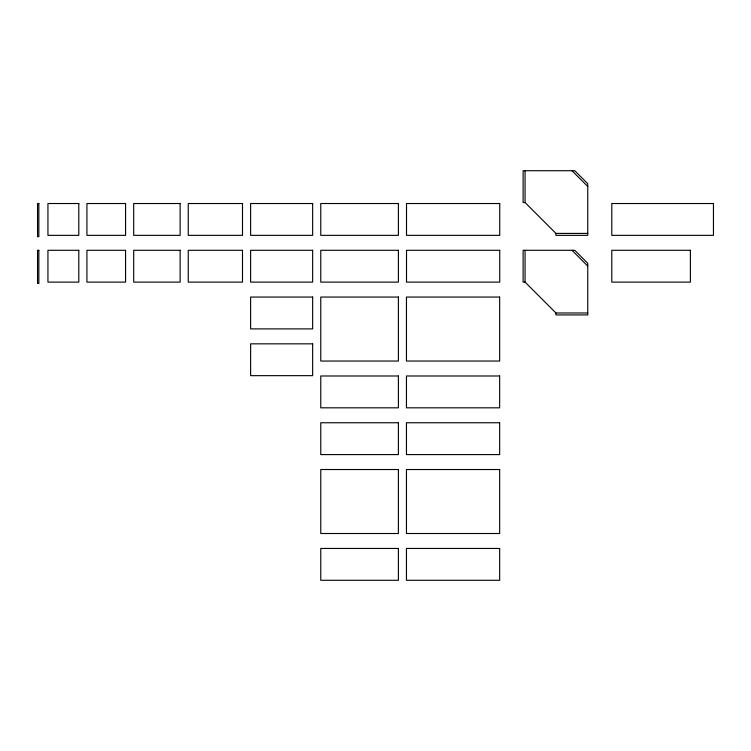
<?xml version="1.0" encoding="UTF-8"?>
<svg xmlns="http://www.w3.org/2000/svg" width="751" height="751" viewBox="0 0 751 751"><rect width="100%" height="100%" fill="white"/><g stroke="black" fill="none" stroke-linecap="round" stroke-linejoin="round"><path stroke-width="1.13" d="M555.928 233.401L555.928 235.354L587.751 235.354L587.751 183.704L574.778 170.73L523.118 170.712L523.118 202.545L525.071 202.545L555.928 233.401L587.751 233.401M555.928 312.979L555.928 314.922L587.751 314.922L587.751 263.282L574.778 250.308L523.118 250.29L523.118 282.123L525.071 282.123L555.928 312.979L587.751 312.979M571.99 170.712L587.751 186.464M571.99 250.29L587.751 266.042M525.071 170.712L525.071 202.545M525.071 250.29L525.071 282.123M38.845 203.521L37.55 203.521L37.55 236.649L38.845 236.649L38.845 203.521M78.799 203.521L47.942 203.521L47.942 235.354L78.799 235.354L78.799 203.521M125.567 203.521L86.919 203.521L86.919 235.354L125.567 235.354L125.567 203.521M180.137 203.521L133.687 203.521L133.687 235.354L180.137 235.354L180.137 203.521M242.498 203.521L188.257 203.521L188.257 235.354L242.498 235.354L242.498 203.521M312.651 203.521L250.618 203.521L250.618 235.354L312.651 235.354L312.651 203.521M398.396 203.521L320.771 203.521L320.771 235.354L398.396 235.354L398.396 203.521M499.734 203.521L406.516 203.521L406.516 235.354L499.734 235.354L499.734 203.521M713.45 203.521L611.793 203.521L611.793 235.354L713.45 235.354L713.45 203.521M38.845 250.29L37.55 250.29L37.55 283.418L38.845 283.418L38.845 250.29M78.799 250.29L47.942 250.29L47.942 282.123L78.799 282.123L78.799 250.29M125.567 250.29L86.919 250.29L86.919 282.123L125.567 282.123L125.567 250.29M180.137 250.29L133.687 250.29L133.687 282.123L180.137 282.123L180.137 250.29M242.498 250.29L188.257 250.29L188.257 282.123L242.498 282.123L242.498 250.29M312.651 250.29L250.618 250.29L250.618 282.123L312.651 282.123L312.651 250.29M398.396 250.29L320.771 250.29L320.771 282.123L398.396 282.123L398.396 250.29M499.734 250.29L406.516 250.29L406.516 282.123L499.734 282.123L499.734 250.29M690.385 250.29L611.793 250.29L611.793 282.123L690.385 282.123L690.385 250.29M312.651 297.058L250.618 297.058L250.618 328.891L312.651 328.891L312.651 297.058M398.396 297.058L320.771 297.058L320.771 361.043L398.396 361.043L398.396 297.058M499.659 297.058L406.451 297.058L406.451 361.043L499.659 361.043L499.659 297.058M312.651 343.836L250.618 343.836L250.618 375.66L312.651 375.66L312.651 343.836M398.396 375.988L320.771 375.988L320.771 407.821L398.396 407.821L398.396 375.988M499.659 375.988L406.451 375.988L406.451 407.821L499.659 407.821L499.659 375.988M398.396 422.757L320.771 422.757L320.771 454.59L398.396 454.59L398.396 422.757M499.659 422.757L406.451 422.757L406.451 454.59L499.659 454.59L499.659 422.757M398.396 469.525L320.771 469.525L320.771 533.51L398.396 533.51L398.396 469.525M499.659 469.525L406.451 469.525L406.451 533.51L499.659 533.51L499.659 469.525M398.396 548.455L320.771 548.455L320.771 580.288L398.396 580.288L398.396 548.455M499.659 548.455L406.451 548.455L406.451 580.288L499.659 580.288L499.659 548.455"/></g></svg>
